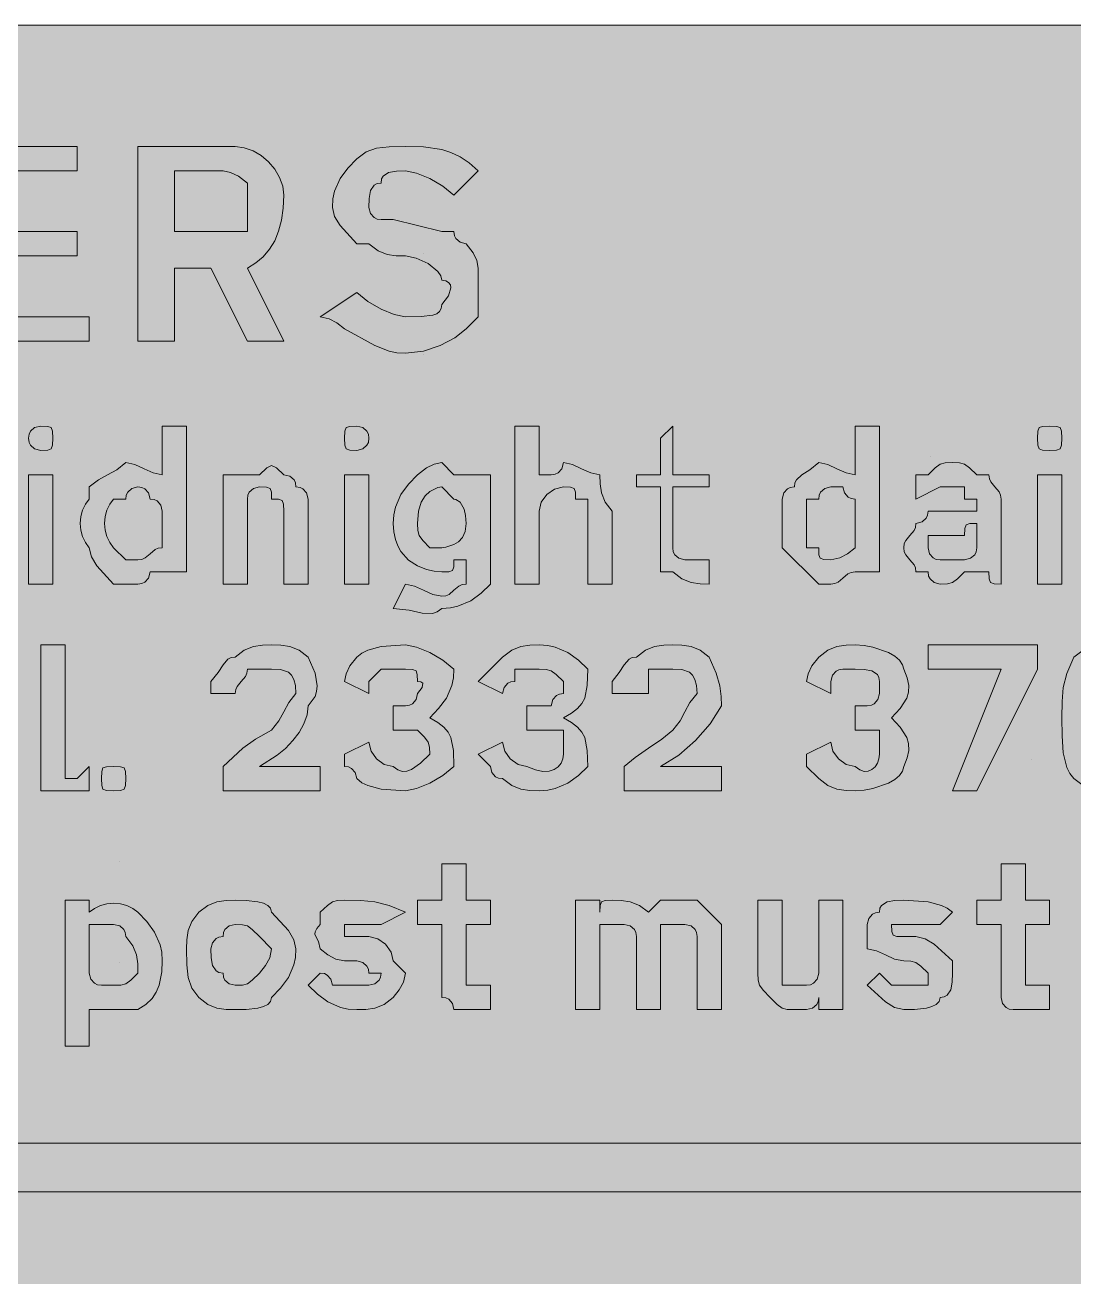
# Model space of a CAD drawing. Header units: metres. Extents: x 10 to 558, y 12 to 259.
# Drawn here: x 352.6 to 456.1, y 135.1 to 258.7 of the extents above; entities that cross this region are included whole.
import ezdxf

# ---------------------------------------------------------------- set-up
doc = ezdxf.new("R2010")
doc.units = ezdxf.units.M
for name, color, linetype, true_color in [('FILL_FIREBRICK_C36B00', 7, 'Continuous', 0xc36b00), ('FILL_WHITE_FFFFFF', 7, 'Continuous', 0xffffff), ('STROKE_WHITE_FFFFFF', 7, 'Continuous', 0xffffff)]:
    doc.layers.add(name, color=color, linetype=linetype, true_color=true_color)

msp = doc.modelspace()

# ---------------------------------------------------------------- hatches: boundary and pattern name
at = {"layer": 'FILL_FIREBRICK_C36B00', "true_color": 0xc36b00}
h = msp.add_hatch(color=7, dxfattribs=at)
h.dxf.hatch_style = 1
h.paths.add_polyline_path([(552.54, 258.7), (553.8, 258.57), (554.83, 258.21), (555.75, 257.52), (557.14, 255.91), (557.56, 255.2), (557.85, 254.52), (558.11, 253.13), (558.15, 251.52), (558.15, 18.72), (558.15, 15.12), (557.75, 15.07), (557.44, 14.91), (556.95, 14.37), (556.46, 13.6), (555.75, 12.72), (554.83, 12.03), (553.8, 11.67), (552.54, 11.54), (550.95, 11.52), (16.95, 11.52), (13.35, 11.52), (12.6, 12.12), (11.83, 12.53), (10.95, 12.72), (10.26, 14.33), (9.9, 15.72), (9.77, 17.11), (9.75, 18.72), (9.75, 251.52), (9.75, 255.12), (10.35, 255.87), (10.76, 256.64), (10.95, 257.52), (11.83, 257.71), (12.6, 258.12), (13.35, 258.72), (16.95, 258.72), (550.95, 258.72), (552.54, 258.7)])
at = {"layer": 'FILL_WHITE_FFFFFF', "true_color": 0xffffff}
h = msp.add_hatch(color=7, dxfattribs=at)
h.dxf.hatch_style = 1
h.paths.add_polyline_path([(345.75, 246.72), (357.75, 246.72), (357.75, 244.32), (349.35, 244.32), (349.35, 238.32), (357.75, 238.32), (357.75, 235.92), (349.35, 235.92), (349.35, 229.92), (358.95, 229.92), (358.95, 227.52), (345.75, 227.52), (345.75, 246.72)])
h = msp.add_hatch(color=7, dxfattribs=at)
h.dxf.hatch_style = 1
h.paths.add_polyline_path([(373.35, 246.72), (374.25, 246.61), (375.11, 246.31), (375.92, 245.83), (376.65, 245.22), (377.26, 244.49), (377.74, 243.68), (378.04, 242.82), (378.15, 241.92), (378.09, 240.63), (377.92, 239.44), (377.64, 238.38), (377.25, 237.42), (376.74, 236.58), (376.12, 235.84), (375.39, 235.23), (374.55, 234.72), (378.15, 227.52), (374.55, 227.52), (370.95, 234.72), (367.35, 234.72), (367.35, 227.52), (363.75, 227.52), (363.75, 246.72), (373.35, 246.72)])
h.paths.add_polyline_path([(374.55, 238.32), (374.55, 240.72), (374.55, 243.12), (373.67, 243.81), (372.9, 244.17), (372.15, 244.32), (367.35, 244.32), (367.35, 238.32), (372.15, 238.32), (374.55, 238.32)], flags=16)
h = msp.add_hatch(color=7, dxfattribs=at)
h.dxf.hatch_style = 1
h.paths.add_polyline_path([(393.75, 238.32), (394.95, 238.32), (395, 237.92), (395.14, 237.63), (395.55, 237.27), (396.15, 237.12), (396.84, 236.24), (397.2, 235.47), (397.35, 234.72), (397.35, 233.52), (397.35, 232.32), (397.35, 231.12), (397.35, 229.92), (396.15, 228.72), (395.04, 227.84), (393.6, 227.07), (391.93, 226.53), (390.15, 226.32), (389.3, 226.37), (388.54, 226.53), (387.15, 227.07), (384.15, 228.72), (383.4, 229.32), (382.63, 229.73), (381.75, 229.92), (385.35, 232.32), (386.44, 231.44), (387.75, 230.67), (389.06, 230.13), (390.15, 229.92), (391.72, 229.94), (392.85, 230.07), (393.24, 230.21), (393.53, 230.43), (393.69, 230.72), (393.75, 231.12), (394.42, 232), (394.65, 232.77), (394.59, 233.08), (394.42, 233.31), (394.14, 233.47), (393.75, 233.52), (393.64, 233.97), (393.36, 234.4), (392.4, 235.17), (391.22, 235.71), (390.15, 235.92), (389.25, 235.94), (388.35, 236.07), (387.45, 236.43), (386.55, 237.12), (385.35, 237.12), (383.7, 238.92), (383.16, 239.82), (382.95, 240.72), (383, 241.57), (383.16, 242.31), (383.7, 243.57), (384.47, 244.6), (385.35, 245.52), (386.27, 246.21), (387.3, 246.57), (388.56, 246.7), (390.15, 246.72), (391.95, 246.68), (393.75, 246.42), (394.65, 246.13), (395.55, 245.71), (396.45, 245.11), (397.35, 244.32), (394.95, 241.92), (393.86, 242.8), (392.55, 243.57), (391.24, 244.11), (390.15, 244.32), (389.27, 244.3), (388.5, 244.17), (387.96, 243.81), (387.8, 243.52), (387.75, 243.12), (387.35, 243.07), (387.06, 242.91), (386.7, 242.37), (386.57, 241.6), (386.55, 240.72), (386.7, 240.12), (387.06, 239.71), (387.35, 239.57), (387.75, 239.52), (388.95, 239.52), (393.75, 238.32)])
h = msp.add_hatch(color=7, dxfattribs=at)
h.dxf.hatch_style = 1
h.paths.add_polyline_path([(355.33, 217.23), (355.2, 216.87), (354.84, 216.74), (354.15, 216.72), (353.55, 216.87), (353.14, 217.23), (353, 217.52), (352.95, 217.92), (353, 218.32), (353.14, 218.61), (353.55, 218.97), (354.15, 219.12), (354.84, 219.1), (355.2, 218.97), (355.33, 218.61), (355.35, 217.92), (355.33, 217.23)])
h = msp.add_hatch(color=7, dxfattribs=at)
h.dxf.hatch_style = 1
h.paths.add_polyline_path([(364.44, 203.71), (364.15, 203.57), (363.75, 203.52), (362.55, 203.52), (361.35, 203.52), (359.7, 205.32), (359.16, 206.22), (358.95, 207.12), (358.56, 207.62), (358.27, 208.21), (358.11, 208.85), (358.05, 209.52), (358.11, 210.19), (358.27, 210.83), (358.56, 211.42), (358.95, 211.92), (358.95, 213.12), (359.85, 213.83), (360.75, 214.32), (361.65, 214.81), (362.55, 215.52), (363.45, 215.33), (364.35, 214.92), (365.25, 214.51), (366.15, 214.32), (366.15, 219.12), (368.55, 219.12), (368.55, 204.72), (366.15, 204.72), (364.95, 204.72), (364.8, 204.12), (364.44, 203.71)])
h.paths.add_polyline_path([(364.46, 206.11), (364.95, 206.52), (365.44, 206.93), (365.75, 207.07), (366.15, 207.12), (366.15, 208.32), (366.15, 210.72), (366, 211.32), (365.64, 211.73), (365.35, 211.87), (364.95, 211.92), (364.8, 212.52), (364.44, 212.93), (364.15, 213.07), (363.75, 213.12), (363.15, 212.97), (362.74, 212.61), (362.6, 212.32), (362.55, 211.92), (361.35, 211.92), (360.96, 211.42), (360.67, 210.83), (360.51, 210.19), (360.45, 209.52), (360.51, 208.85), (360.67, 208.21), (360.96, 207.62), (361.35, 207.12), (362.55, 205.92), (363.75, 205.92), (364.15, 205.97), (364.46, 206.11)], flags=16)
h = msp.add_hatch(color=7, dxfattribs=at)
h.dxf.hatch_style = 1
h.paths.add_polyline_path([(386.5, 217.52), (386.36, 217.23), (385.95, 216.87), (385.35, 216.72), (384.66, 216.74), (384.3, 216.87), (384.17, 217.23), (384.15, 217.92), (384.17, 218.61), (384.3, 218.97), (384.66, 219.1), (385.35, 219.12), (385.95, 218.97), (386.36, 218.61), (386.5, 218.32), (386.55, 217.92), (386.5, 217.52)])
h = msp.add_hatch(color=7, dxfattribs=at)
h.dxf.hatch_style = 1
h.paths.add_polyline_path([(403.35, 219.12), (403.35, 214.32), (404.55, 214.32), (404.95, 214.37), (405.24, 214.51), (405.6, 214.92), (405.75, 215.52), (406.65, 215.33), (407.55, 214.92), (408.45, 214.51), (409.35, 214.32), (409.37, 213.42), (409.5, 212.52), (409.86, 211.62), (410.55, 210.72), (410.55, 203.52), (408.15, 203.52), (408.15, 210.72), (408.15, 211.92), (406.95, 211.92), (406.93, 212.61), (406.8, 212.97), (406.44, 213.1), (405.75, 213.12), (404.87, 212.91), (404.1, 212.37), (403.56, 211.6), (403.35, 210.72), (403.35, 203.52), (400.95, 203.52), (400.95, 219.12), (403.35, 219.12)])
h = msp.add_hatch(color=7, dxfattribs=at)
h.dxf.hatch_style = 1
h.paths.add_polyline_path([(416.6, 206.72), (416.74, 206.43), (417.15, 206.07), (417.75, 205.92), (418.95, 205.92), (420.15, 205.92), (420.15, 203.52), (419.25, 203.54), (418.35, 203.67), (417.45, 204.03), (416.55, 204.72), (415.35, 204.72), (415.35, 205.92), (415.35, 213.12), (412.95, 213.12), (412.95, 214.32), (415.35, 214.32), (415.35, 217.92), (416.55, 219.12), (416.55, 214.32), (420.15, 214.32), (420.15, 213.12), (416.55, 213.12), (416.55, 207.12), (416.6, 206.72)])
h = msp.add_hatch(color=7, dxfattribs=at)
h.dxf.hatch_style = 1
h.paths.add_polyline_path([(433.84, 204.53), (433.35, 204.12), (432.86, 203.71), (432.55, 203.57), (432.15, 203.52), (430.95, 203.52), (427.35, 207.12), (427.35, 211.92), (427.5, 212.52), (427.86, 212.93), (428.15, 213.07), (428.55, 213.12), (428.6, 213.52), (428.76, 213.83), (429.3, 214.32), (430.07, 214.81), (430.95, 215.52), (431.85, 215.33), (432.75, 214.92), (433.65, 214.51), (434.55, 214.32), (434.55, 219.12), (436.95, 219.12), (436.95, 204.72), (434.55, 204.72), (434.15, 204.67), (433.84, 204.53)])
h.paths.add_polyline_path([(433.8, 206.52), (434.55, 207.12), (434.55, 208.32), (434.55, 210.72), (434.55, 211.92), (434.15, 211.97), (433.86, 212.11), (433.5, 212.52), (433.35, 213.12), (432.15, 213.12), (431.55, 212.97), (431.14, 212.61), (431, 212.32), (430.95, 211.92), (429.75, 211.92), (429.75, 207.12), (430.95, 207.12), (430.97, 206.43), (431.1, 206.07), (431.46, 205.94), (432.15, 205.92), (433.03, 206.11), (433.8, 206.52)], flags=16)
h = msp.add_hatch(color=7, dxfattribs=at)
h.dxf.hatch_style = 1
h.paths.add_polyline_path([(454.93, 217.23), (454.8, 216.87), (454.44, 216.74), (453.75, 216.72), (453.06, 216.74), (452.7, 216.87), (452.57, 217.23), (452.55, 217.92), (452.57, 218.61), (452.7, 218.97), (453.06, 219.1), (453.75, 219.12), (454.44, 219.1), (454.8, 218.97), (454.93, 218.61), (454.95, 217.92), (454.93, 217.23)])
h = msp.add_hatch(color=7, dxfattribs=at)
h.dxf.hatch_style = 1
h.paths.add_polyline_path([(375.15, 212.97), (374.74, 212.61), (374.6, 212.32), (374.55, 211.92), (374.55, 210.72), (374.55, 203.52), (372.15, 203.52), (372.15, 214.32), (374.55, 214.32), (375.75, 214.32), (376.46, 214.99), (376.95, 215.22), (377.44, 214.99), (378.15, 214.32), (378.75, 214.17), (379.16, 213.81), (379.3, 213.52), (379.35, 213.12), (379.75, 213.07), (380.04, 212.93), (380.4, 212.52), (380.55, 211.92), (380.55, 203.52), (378.15, 203.52), (378.15, 210.72), (378.13, 211.41), (378, 211.77), (377.64, 211.9), (376.95, 211.92), (376.93, 212.61), (376.8, 212.97), (376.44, 213.1), (375.75, 213.12), (375.15, 212.97)])
h = msp.add_hatch(color=7, dxfattribs=at)
h.dxf.hatch_style = 1
h.paths.add_polyline_path([(398.55, 203.52), (397.63, 202.64), (396.6, 201.87), (395.34, 201.33), (394.6, 201.17), (393.75, 201.12), (393.3, 200.78), (392.83, 200.61), (391.8, 200.67), (390.54, 200.95), (388.95, 201.12), (390.15, 203.52), (391.05, 203.33), (391.95, 202.92), (392.85, 202.51), (393.75, 202.32), (394.15, 202.37), (394.46, 202.51), (394.95, 202.92), (395.44, 203.33), (395.75, 203.47), (396.15, 203.52), (396.15, 204.72), (396.15, 205.92), (394.95, 205.92), (394.93, 205.23), (394.8, 204.87), (394.44, 204.74), (393.75, 204.72), (393, 204.79), (392.23, 204.97), (391.35, 205.32), (390.47, 205.89), (389.7, 206.74), (389.39, 207.29), (389.16, 207.94), (389, 208.68), (388.95, 209.52), (389, 210.37), (389.16, 211.11), (389.7, 212.37), (390.47, 213.4), (391.35, 214.32), (392.23, 215.01), (393, 215.37), (393.75, 215.52), (394.95, 214.32), (396.15, 214.32), (398.55, 214.32), (398.55, 203.52)])
h.paths.add_polyline_path([(392.55, 212.67), (392.11, 212.24), (391.72, 211.6), (391.45, 210.71), (391.35, 209.52), (391.37, 208.81), (391.5, 208.32), (391.86, 207.83), (392.55, 207.12), (393.75, 207.12), (394.13, 207.16), (394.95, 207.42), (395.39, 207.71), (395.78, 208.13), (396.05, 208.73), (396.15, 209.52), (396.1, 210.31), (395.96, 210.91), (395.55, 211.62), (395.14, 211.88), (394.95, 211.92), (393.75, 213.12), (393.37, 213.06), (392.55, 212.67)], flags=16)
h = msp.add_hatch(color=7, dxfattribs=at)
h.dxf.hatch_style = 1
h.paths.add_polyline_path([(442.46, 215.01), (442.95, 215.37), (443.44, 215.5), (444.15, 215.52), (444.86, 215.5), (445.35, 215.37), (445.84, 215.01), (446.55, 214.32), (447.75, 214.32), (447.8, 213.92), (447.94, 213.61), (448.35, 213.12), (448.76, 212.63), (448.9, 212.32), (448.95, 211.92), (448.95, 209.52), (448.95, 207.12), (448.95, 205.92), (448.95, 203.52), (448.26, 203.54), (447.9, 203.67), (447.77, 204.03), (447.75, 204.72), (446.55, 204.72), (445.35, 204.72), (444.64, 204.03), (444.15, 203.67), (443.66, 203.54), (442.95, 203.52), (442.35, 203.67), (441.94, 204.03), (441.8, 204.32), (441.75, 204.72), (440.55, 204.72), (440.5, 205.12), (440.36, 205.43), (439.95, 205.92), (439.54, 206.41), (439.4, 206.72), (439.35, 207.12), (439.4, 207.52), (439.54, 207.83), (439.95, 208.32), (440.36, 208.81), (440.5, 209.12), (440.55, 209.52), (441.15, 209.67), (441.56, 210.03), (441.7, 210.32), (441.75, 210.72), (442.95, 210.72), (444.15, 210.72), (446.55, 210.72), (446.55, 211.92), (445.35, 211.92), (445.35, 213.12), (442.95, 213.12), (440.55, 211.92), (440.55, 214.32), (441.75, 214.32), (442.46, 215.01)])
h.paths.add_polyline_path([(445.95, 206.07), (446.36, 206.43), (446.5, 206.72), (446.55, 207.12), (446.55, 209.52), (445.86, 209.5), (445.5, 209.37), (445.37, 209.01), (445.35, 208.32), (444.15, 208.32), (442.95, 208.32), (441.75, 208.32), (441.75, 207.12), (441.9, 206.52), (442.26, 206.11), (442.55, 205.97), (442.95, 205.92), (445.35, 205.92), (445.95, 206.07)], flags=16)
h = msp.add_hatch(color=7, dxfattribs=at)
h.dxf.hatch_style = 1
h.paths.add_polyline_path([(352.95, 203.52), (352.95, 214.32), (355.35, 214.32), (355.35, 203.52), (352.95, 203.52)])
h = msp.add_hatch(color=7, dxfattribs=at)
h.dxf.hatch_style = 1
h.paths.add_polyline_path([(384.15, 203.52), (384.15, 214.32), (386.55, 214.32), (386.55, 203.52), (384.15, 203.52)])
h = msp.add_hatch(color=7, dxfattribs=at)
h.dxf.hatch_style = 1
h.paths.add_polyline_path([(452.55, 203.52), (452.55, 214.32), (454.95, 214.32), (454.95, 203.52), (452.55, 203.52)])
h = msp.add_hatch(color=7, dxfattribs=at)
h.dxf.hatch_style = 1
h.paths.add_polyline_path([(354.15, 197.52), (356.55, 197.52), (356.55, 185.52), (356.55, 184.32), (357.75, 184.32), (358.95, 185.52), (358.95, 183.12), (357.75, 183.12), (355.35, 183.12), (354.15, 183.12), (354.15, 184.32), (354.15, 197.52)])
h = msp.add_hatch(color=7, dxfattribs=at)
h.dxf.hatch_style = 1
h.paths.add_polyline_path([(370.95, 192.72), (370.95, 193.92), (371.66, 194.8), (372.15, 195.57), (372.64, 196.11), (372.95, 196.27), (373.35, 196.32), (374.25, 197.01), (375.15, 197.37), (376.05, 197.5), (376.95, 197.52), (377.85, 197.5), (378.75, 197.37), (379.65, 197.01), (380.55, 196.32), (381.23, 194.73), (381.45, 193.47), (381.39, 192.93), (381.23, 192.44), (380.55, 191.52), (380.44, 190.62), (380.14, 189.74), (379.66, 188.88), (379.05, 188.07), (378.32, 187.31), (377.51, 186.63), (375.75, 185.52), (381.75, 185.52), (381.75, 183.12), (372.15, 183.12), (372.15, 185.52), (374.1, 187.32), (375.36, 188.22), (376.95, 189.12), (377.66, 190.02), (378.15, 190.92), (378.64, 191.82), (379.35, 192.72), (379.3, 193.51), (379.14, 194.11), (378.91, 194.53), (378.6, 194.82), (377.83, 195.08), (376.95, 195.12), (374.55, 195.12), (374.5, 194.72), (374.36, 194.41), (373.95, 193.92), (373.54, 193.43), (373.4, 193.12), (373.35, 192.72), (370.95, 192.72)])
h = msp.add_hatch(color=7, dxfattribs=at)
h.dxf.hatch_style = 1
h.paths.add_polyline_path([(392.53, 187.43), (392.4, 187.92), (392.04, 188.41), (391.35, 189.12), (390.15, 189.12), (388.95, 189.12), (388.95, 191.52), (390.15, 191.52), (390.55, 191.57), (390.84, 191.71), (391.2, 192.12), (391.35, 192.72), (391.8, 193.32), (391.86, 193.73), (391.69, 193.87), (391.35, 193.92), (391.33, 194.61), (391.2, 194.97), (390.84, 195.1), (390.15, 195.12), (387.75, 195.12), (386.55, 193.92), (386.55, 192.72), (384.15, 193.92), (384.3, 194.67), (384.66, 195.44), (385.35, 196.32), (385.85, 196.72), (386.44, 197.01), (387.75, 197.37), (390.15, 197.52), (391.24, 197.31), (392.55, 196.77), (393.86, 196), (394.95, 195.12), (394.9, 194.27), (394.74, 193.53), (394.2, 192.27), (393.43, 191.24), (392.55, 190.32), (393.34, 189.87), (393.94, 189.4), (394.36, 188.91), (394.65, 188.37), (394.91, 187.11), (394.95, 185.52), (393.86, 184.64), (392.55, 183.87), (391.24, 183.33), (390.15, 183.12), (387.75, 183.27), (386.44, 183.63), (385.85, 183.92), (385.35, 184.32), (385.2, 184.92), (384.84, 185.33), (384.55, 185.47), (384.15, 185.52), (384.15, 186.72), (386.55, 187.92), (386.76, 187.04), (387.3, 186.27), (388.07, 185.73), (388.95, 185.52), (389.4, 185.18), (389.85, 185.03), (390.3, 185.06), (390.75, 185.22), (391.65, 185.86), (392.55, 186.72), (392.53, 187.43)])
h = msp.add_hatch(color=7, dxfattribs=at)
h.dxf.hatch_style = 1
h.paths.add_polyline_path([(405.75, 189.12), (404.55, 189.12), (402.15, 189.12), (402.15, 191.52), (403.35, 191.52), (404.55, 191.52), (404.7, 192.12), (405.06, 192.53), (405.35, 192.67), (405.75, 192.72), (405.75, 193.92), (405.04, 194.61), (404.55, 194.97), (404.06, 195.1), (403.35, 195.12), (400.95, 195.12), (400.95, 193.92), (400.55, 193.87), (400.26, 193.73), (399.9, 193.32), (399.75, 192.72), (397.35, 193.92), (399.75, 196.32), (400.65, 197.01), (401.55, 197.37), (402.45, 197.5), (403.35, 197.52), (404.2, 197.47), (404.94, 197.31), (406.2, 196.77), (407.23, 196), (408.15, 195.12), (408.11, 193.53), (407.85, 192.27), (407.56, 191.73), (407.14, 191.24), (406.54, 190.77), (405.75, 190.32), (406.54, 189.87), (407.14, 189.4), (407.56, 188.91), (407.85, 188.37), (408.11, 187.11), (408.15, 185.52), (407.23, 184.64), (406.2, 183.87), (404.94, 183.33), (404.2, 183.17), (403.35, 183.12), (402.45, 183.14), (401.55, 183.27), (400.65, 183.63), (399.75, 184.32), (399.35, 184.37), (399.06, 184.51), (398.7, 184.92), (398.55, 185.52), (397.35, 186.72), (399.75, 187.92), (399.96, 187.04), (400.5, 186.27), (401.27, 185.73), (402.15, 185.52), (402.99, 185.18), (403.72, 185.03), (404.34, 185.06), (404.85, 185.22), (405.24, 185.5), (405.53, 185.86), (405.69, 186.27), (405.75, 186.72), (405.75, 189.12)])
h = msp.add_hatch(color=7, dxfattribs=at)
h.dxf.hatch_style = 1
h.paths.add_polyline_path([(410.55, 192.72), (410.55, 193.92), (411.26, 194.8), (411.75, 195.57), (412.24, 196.11), (412.55, 196.27), (412.95, 196.32), (413.85, 197.01), (414.75, 197.37), (415.65, 197.5), (416.55, 197.52), (417.45, 197.5), (418.35, 197.37), (419.25, 197.01), (420.15, 196.32), (420.84, 194.73), (421.2, 193.47), (421.33, 192.44), (421.35, 191.52), (420.24, 189.74), (418.8, 188.07), (417.13, 186.63), (415.35, 185.52), (421.35, 185.52), (421.35, 183.12), (411.75, 183.12), (411.75, 185.52), (412.84, 186.42), (414.15, 187.32), (415.46, 188.22), (416.55, 189.12), (417.26, 190.02), (417.75, 190.92), (418.24, 191.82), (418.95, 192.72), (418.9, 193.51), (418.74, 194.11), (418.51, 194.53), (418.2, 194.82), (417.43, 195.08), (416.55, 195.12), (414.15, 195.12), (414.15, 192.72), (410.55, 192.72)])
h = msp.add_hatch(color=7, dxfattribs=at)
h.dxf.hatch_style = 1
h.paths.add_polyline_path([(436.95, 189.12), (435.75, 189.12), (434.55, 189.12), (434.55, 191.52), (435.75, 191.52), (436.15, 191.57), (436.44, 191.71), (436.8, 192.12), (436.95, 192.72), (436.95, 193.92), (436.9, 194.32), (436.74, 194.61), (436.2, 194.97), (435.43, 195.1), (434.55, 195.12), (433.35, 195.12), (432.95, 195.07), (432.66, 194.93), (432.3, 194.52), (432.15, 193.92), (432.15, 192.72), (429.75, 193.92), (429.9, 194.67), (430.26, 195.44), (430.95, 196.32), (431.85, 197.01), (432.75, 197.37), (433.65, 197.5), (434.55, 197.52), (435.45, 197.47), (436.31, 197.31), (437.85, 196.77), (438.46, 196.41), (438.94, 196), (439.24, 195.57), (439.35, 195.12), (439.69, 194.27), (439.84, 193.53), (439.81, 192.86), (439.65, 192.27), (439.01, 191.24), (438.15, 190.32), (439.01, 189.4), (439.65, 188.37), (439.81, 187.78), (439.84, 187.11), (439.69, 186.37), (439.35, 185.52), (439.24, 185.07), (438.94, 184.64), (438.46, 184.23), (437.85, 183.87), (436.31, 183.33), (435.45, 183.17), (434.55, 183.12), (433.65, 183.14), (432.75, 183.27), (431.85, 183.63), (430.95, 184.32), (429.75, 185.52), (429.75, 186.72), (432.15, 187.92), (432.36, 187.04), (432.9, 186.27), (433.67, 185.73), (434.55, 185.52), (435, 185.18), (435.43, 185.03), (435.84, 185.06), (436.2, 185.22), (436.51, 185.5), (436.74, 185.86), (436.9, 186.27), (436.95, 186.72), (436.95, 189.12)])
h = msp.add_hatch(color=7, dxfattribs=at)
h.dxf.hatch_style = 1
h.paths.add_polyline_path([(448.95, 195.12), (441.75, 195.12), (441.75, 197.52), (452.55, 197.52), (452.55, 195.12), (446.55, 183.12), (444.15, 183.12), (448.95, 195.12)])
h = msp.add_hatch(color=7, dxfattribs=at)
h.dxf.hatch_style = 1
h.paths.add_polyline_path([(455.1, 193.32), (455.46, 194.71), (456.15, 196.32), (457.05, 197.01), (457.95, 197.37), (458.85, 197.5), (459.75, 197.52), (461.34, 197.5), (462.6, 197.37), (463.63, 197.01), (464.55, 196.32), (465.24, 194.71), (465.6, 193.32), (465.73, 191.93), (465.75, 190.32), (465.73, 188.54), (465.6, 186.87), (465.24, 185.43), (464.95, 184.82), (464.55, 184.32), (463.63, 183.63), (462.6, 183.27), (461.34, 183.14), (459.75, 183.12), (458.85, 183.14), (457.95, 183.27), (457.05, 183.63), (456.15, 184.32), (455.75, 184.82), (455.46, 185.43), (455.1, 186.87), (454.97, 188.54), (454.95, 190.32), (454.97, 191.93), (455.1, 193.32)])
h.paths.add_polyline_path([(461.4, 185.67), (461.94, 186.03), (462.1, 186.32), (462.15, 186.72), (462.84, 187.62), (463.2, 188.52), (463.33, 189.42), (463.35, 190.32), (463.29, 191.56), (463.12, 192.59), (462.84, 193.42), (462.45, 194.07), (461.94, 194.55), (461.32, 194.88), (460.59, 195.06), (459.75, 195.12), (459.3, 195.06), (458.87, 194.88), (458.46, 194.55), (458.1, 194.07), (457.79, 193.42), (457.56, 192.59), (457.4, 191.56), (457.35, 190.32), (457.37, 189.42), (457.5, 188.52), (457.86, 187.62), (458.55, 186.72), (458.6, 186.32), (458.74, 186.03), (459.15, 185.67), (459.75, 185.52), (460.63, 185.54), (461.4, 185.67)], flags=16)
h = msp.add_hatch(color=7, dxfattribs=at)
h.dxf.hatch_style = 1
h.paths.add_polyline_path([(362.53, 183.63), (362.4, 183.27), (362.04, 183.14), (361.35, 183.12), (360.66, 183.14), (360.3, 183.27), (360.17, 183.63), (360.15, 184.32), (360.17, 185.01), (360.3, 185.37), (360.66, 185.5), (361.35, 185.52), (362.04, 185.5), (362.4, 185.37), (362.53, 185.01), (362.55, 184.32), (362.53, 183.63)])
h = msp.add_hatch(color=7, dxfattribs=at)
h.dxf.hatch_style = 1
h.paths.add_polyline_path([(397.35, 163.92), (398.55, 163.92), (398.55, 161.52), (394.95, 161.52), (394.8, 162.12), (394.44, 162.53), (394.15, 162.67), (393.75, 162.72), (393.75, 163.92), (393.75, 169.92), (391.35, 169.92), (391.35, 172.32), (393.75, 172.32), (393.75, 175.92), (396.15, 175.92), (396.15, 172.32), (398.55, 172.32), (398.55, 169.92), (396.15, 169.92), (396.15, 163.92), (397.35, 163.92)])
h = msp.add_hatch(color=7, dxfattribs=at)
h.dxf.hatch_style = 1
h.paths.add_polyline_path([(452.55, 163.92), (453.75, 163.92), (453.75, 161.52), (450.15, 161.52), (449.75, 161.57), (449.46, 161.71), (449.1, 162.12), (448.95, 162.72), (448.95, 163.92), (448.95, 169.92), (446.55, 169.92), (446.55, 172.32), (448.95, 172.32), (448.95, 175.92), (451.35, 175.92), (451.35, 172.32), (453.75, 172.32), (453.75, 169.92), (451.35, 169.92), (451.35, 163.92), (452.55, 163.92)])
h = msp.add_hatch(color=7, dxfattribs=at)
h.dxf.hatch_style = 1
h.paths.add_polyline_path([(360.04, 171.79), (360.68, 171.96), (361.35, 172.02), (362.02, 171.96), (362.66, 171.79), (363.25, 171.51), (363.75, 171.12), (364.63, 170.2), (365.4, 169.17), (365.94, 167.91), (366.1, 167.17), (366.15, 166.32), (366.11, 165.23), (365.85, 163.92), (365.56, 163.25), (365.14, 162.61), (364.54, 162.02), (363.75, 161.52), (361.35, 161.52), (358.95, 161.52), (358.95, 157.92), (356.55, 157.92), (356.55, 172.32), (358.95, 172.32), (358.95, 171.12), (359.45, 171.51), (360.04, 171.79)])
h.paths.add_polyline_path([(358.95, 166.32), (358.95, 165.12), (359.1, 164.52), (359.46, 164.11), (359.75, 163.97), (360.15, 163.92), (361.35, 163.92), (362.06, 163.94), (362.55, 164.07), (363.04, 164.43), (363.75, 165.12), (363.73, 166.02), (363.6, 166.92), (363.24, 167.82), (362.55, 168.72), (362.5, 169.12), (362.36, 169.41), (361.95, 169.77), (361.35, 169.92), (360.15, 169.92), (358.95, 169.92), (358.95, 167.52), (358.95, 166.32)], flags=16)
h = msp.add_hatch(color=7, dxfattribs=at)
h.dxf.hatch_style = 1
h.paths.add_polyline_path([(368.7, 169.32), (369.06, 170.22), (369.75, 171.12), (370.65, 171.81), (371.55, 172.17), (372.45, 172.3), (373.35, 172.32), (374.42, 172.3), (375.6, 172.17), (376.13, 172.03), (376.56, 171.81), (376.84, 171.52), (376.95, 171.12), (378.6, 169.32), (379.14, 168.42), (379.35, 167.52), (379.3, 166.67), (379.14, 165.93), (378.6, 164.67), (377.83, 163.64), (376.95, 162.72), (376.84, 162.32), (376.56, 162.03), (376.13, 161.81), (375.6, 161.67), (374.42, 161.54), (373.35, 161.52), (372.45, 161.54), (371.55, 161.67), (370.65, 162.03), (369.75, 162.72), (369.06, 163.64), (368.7, 164.67), (368.57, 165.93), (368.55, 167.52), (368.57, 168.42), (368.7, 169.32)])
h.paths.add_polyline_path([(372.34, 169.41), (372.2, 169.12), (372.15, 168.72), (371.75, 168.67), (371.46, 168.53), (371.1, 168.12), (370.95, 167.52), (370.97, 166.64), (371.1, 165.87), (371.46, 165.33), (371.75, 165.17), (372.15, 165.12), (372.2, 164.72), (372.34, 164.43), (372.75, 164.07), (373.35, 163.92), (374.06, 163.94), (374.55, 164.07), (375.04, 164.43), (375.75, 165.12), (376.35, 165.87), (376.76, 166.64), (376.95, 167.52), (375.75, 168.72), (375.04, 169.41), (374.55, 169.77), (374.06, 169.9), (373.35, 169.92), (372.75, 169.77), (372.34, 169.41)], flags=16)
h = msp.add_hatch(color=7, dxfattribs=at)
h.dxf.hatch_style = 1
h.paths.add_polyline_path([(385.35, 168.72), (386.55, 168.72), (387.43, 168.51), (388.2, 167.97), (388.74, 167.2), (388.95, 166.32), (390.15, 165.12), (389.96, 164.24), (389.55, 163.47), (388.95, 162.72), (388.05, 162.03), (387.15, 161.67), (386.25, 161.54), (385.35, 161.52), (384.5, 161.57), (383.76, 161.73), (382.5, 162.27), (381.47, 163.04), (380.55, 163.92), (381.75, 165.12), (382.15, 165.07), (382.44, 164.93), (382.8, 164.52), (382.95, 163.92), (385.35, 163.92), (386.55, 163.92), (387.15, 164.07), (387.56, 164.43), (387.7, 164.72), (387.75, 165.12), (386.55, 165.12), (386.5, 165.52), (386.36, 165.81), (385.95, 166.17), (385.35, 166.32), (384.15, 166.32), (383.27, 166.51), (382.5, 166.92), (381.75, 167.52), (381.58, 168.23), (381.3, 168.72), (381.22, 168.95), (381.24, 169.21), (381.41, 169.52), (381.75, 169.92), (381.75, 171.12), (382.46, 171.81), (382.95, 172.17), (383.44, 172.3), (384.15, 172.32), (385.76, 172.3), (387.15, 172.17), (388.54, 171.81), (390.15, 171.12), (387.75, 169.92), (385.35, 169.92), (384.15, 169.92), (384.15, 168.72), (385.35, 168.72)])
h = msp.add_hatch(color=7, dxfattribs=at)
h.dxf.hatch_style = 1
h.paths.add_polyline_path([(409.35, 171.12), (409.37, 171.81), (409.5, 172.17), (409.86, 172.3), (410.55, 172.32), (411.45, 172.3), (412.35, 172.17), (413.25, 171.81), (414.15, 171.12), (415.35, 172.32), (416.55, 172.32), (418.95, 172.32), (421.35, 169.92), (421.35, 168.72), (421.35, 161.52), (418.95, 161.52), (418.95, 168.72), (418.9, 169.12), (418.76, 169.41), (418.35, 169.77), (417.75, 169.92), (416.55, 169.92), (415.35, 169.92), (415.35, 168.72), (415.35, 161.52), (412.95, 161.52), (412.95, 168.72), (412.9, 169.12), (412.76, 169.41), (412.35, 169.77), (411.75, 169.92), (410.55, 169.92), (409.35, 169.92), (409.35, 168.72), (409.35, 161.52), (406.95, 161.52), (406.95, 172.32), (409.35, 172.32), (409.35, 171.12)])
h = msp.add_hatch(color=7, dxfattribs=at)
h.dxf.hatch_style = 1
h.paths.add_polyline_path([(427.84, 161.54), (427.35, 161.67), (426.86, 162.03), (426.15, 162.72), (425.46, 163.43), (425.1, 163.92), (424.97, 164.41), (424.95, 165.12), (424.95, 172.32), (427.35, 172.32), (427.35, 165.12), (427.35, 163.92), (428.55, 163.92), (429.75, 163.92), (430.15, 163.97), (430.44, 164.11), (430.8, 164.52), (430.95, 165.12), (430.95, 172.32), (433.35, 172.32), (433.35, 161.52), (430.95, 161.52), (430.95, 162.72), (430.9, 162.32), (430.76, 162.03), (430.35, 161.67), (429.75, 161.52), (428.55, 161.52), (427.84, 161.54)])
h = msp.add_hatch(color=7, dxfattribs=at)
h.dxf.hatch_style = 1
h.paths.add_polyline_path([(440.55, 168.72), (441.45, 168.51), (442.35, 167.97), (444.15, 166.32), (444.15, 165.12), (444.13, 164.24), (444, 163.47), (443.64, 162.93), (443.35, 162.77), (442.95, 162.72), (442.84, 162.32), (442.56, 162.03), (442.13, 161.81), (441.6, 161.67), (440.42, 161.54), (439.35, 161.52), (438.45, 161.73), (437.55, 162.27), (435.75, 163.92), (436.95, 165.12), (438.15, 163.92), (439.35, 163.92), (440.55, 163.92), (441.75, 163.92), (441.75, 165.12), (441.04, 165.81), (440.55, 166.17), (440.06, 166.3), (439.35, 166.32), (438.45, 166.51), (437.55, 166.92), (436.65, 167.33), (435.75, 167.52), (435.75, 169.92), (435.9, 170.52), (436.26, 170.93), (436.55, 171.07), (436.95, 171.12), (437, 171.52), (437.16, 171.81), (437.7, 172.17), (438.47, 172.3), (439.35, 172.32), (441.75, 172.17), (443.06, 171.81), (443.65, 171.52), (444.15, 171.12), (442.95, 169.92), (440.55, 169.92), (439.35, 169.92), (438.15, 169.92), (438.17, 169.23), (438.3, 168.87), (438.66, 168.74), (439.35, 168.72), (440.55, 168.72)])
h = msp.add_hatch(color=7, dxfattribs=at)
h.dxf.hatch_style = 1
h.paths.add_polyline_path([(76.95, 138.72), (69.75, 138.72), (62.55, 145.92), (69.75, 153.12), (76.95, 153.12), (72.15, 148.32), (505.35, 148.32), (505.35, 143.52), (72.15, 143.52), (76.95, 138.72)])

# ---------------------------------------------------------------- linework, layer by layer
at = {"layer": 'FILL_FIREBRICK_C36B00', "lineweight": 0, "true_color": 0xc36b00}
msp.add_lwpolyline([(16.95, 258.72), (550.95, 258.72), (552.54, 258.7), (553.8, 258.57), (554.83, 258.21), (555.75, 257.52), (557.14, 255.91), (557.56, 255.2), (557.85, 254.52), (558.11, 253.13), (558.15, 251.52), (558.15, 18.72), (558.15, 15.12), (557.75, 15.07), (557.44, 14.91), (556.95, 14.37), (556.46, 13.6), (555.75, 12.72), (554.83, 12.03), (553.8, 11.67), (552.54, 11.54), (550.95, 11.52), (16.95, 11.52)], dxfattribs=at)
at = {"layer": 'FILL_WHITE_FFFFFF', "lineweight": 0, "true_color": 0xffffff}
for points in [[(345.75, 246.72), (357.75, 246.72), (357.75, 244.32), (349.35, 244.32), (349.35, 238.32), (357.75, 238.32), (357.75, 235.92), (349.35, 235.92), (349.35, 229.92), (358.95, 229.92), (358.95, 227.52), (345.75, 227.52)], [(373.35, 246.72), (374.25, 246.61), (375.11, 246.31), (375.92, 245.83), (376.65, 245.22), (377.26, 244.49), (377.74, 243.68), (378.04, 242.82), (378.15, 241.92), (378.09, 240.63), (377.92, 239.44), (377.64, 238.38), (377.25, 237.42), (376.74, 236.58), (376.12, 235.84), (375.39, 235.23), (374.55, 234.72), (378.15, 227.52), (374.55, 227.52), (370.95, 234.72), (367.35, 234.72), (367.35, 227.52), (363.75, 227.52), (363.75, 246.72)], [(393.75, 238.32), (394.95, 238.32), (395, 237.92), (395.14, 237.63), (395.55, 237.27), (396.15, 237.12), (396.84, 236.24), (397.2, 235.47), (397.35, 234.72), (397.35, 233.52), (397.35, 232.32), (397.35, 231.12), (397.35, 229.92), (396.15, 228.72), (395.04, 227.84), (393.6, 227.07), (391.93, 226.53), (390.15, 226.32), (389.3, 226.37), (388.54, 226.53), (387.15, 227.07), (384.15, 228.72), (383.4, 229.32), (382.63, 229.73), (381.75, 229.92), (385.35, 232.32), (386.44, 231.44), (387.75, 230.67), (389.06, 230.13), (390.15, 229.92), (391.72, 229.94), (392.85, 230.07), (393.24, 230.21), (393.53, 230.43), (393.69, 230.72), (393.75, 231.12), (394.42, 232), (394.65, 232.77), (394.59, 233.08), (394.42, 233.31), (394.14, 233.47), (393.75, 233.52), (393.64, 233.97), (393.36, 234.4), (392.4, 235.17), (391.22, 235.71), (390.15, 235.92), (389.25, 235.94), (388.35, 236.07), (387.45, 236.43), (386.55, 237.12), (385.35, 237.12), (383.7, 238.92), (383.16, 239.82), (382.95, 240.72), (383, 241.57), (383.16, 242.31), (383.7, 243.57), (384.47, 244.6), (385.35, 245.52), (386.27, 246.21), (387.3, 246.57), (388.56, 246.7), (390.15, 246.72), (391.95, 246.68), (393.75, 246.42), (394.65, 246.13), (395.55, 245.71), (396.45, 245.11), (397.35, 244.32), (394.95, 241.92), (393.86, 242.8), (392.55, 243.57), (391.24, 244.11), (390.15, 244.32), (389.27, 244.3), (388.5, 244.17), (387.96, 243.81), (387.8, 243.52), (387.75, 243.12), (387.35, 243.07), (387.06, 242.91), (386.7, 242.37), (386.57, 241.6), (386.55, 240.72), (386.7, 240.12), (387.06, 239.71), (387.35, 239.57), (387.75, 239.52), (388.95, 239.52)], [(374.55, 238.32), (374.55, 240.72), (374.55, 243.12), (373.67, 243.81), (372.9, 244.17), (372.15, 244.32), (367.35, 244.32), (367.35, 238.32), (372.15, 238.32)], [(355.33, 217.23), (355.2, 216.87), (354.84, 216.74), (354.15, 216.72), (353.55, 216.87), (353.14, 217.23), (353, 217.52), (352.95, 217.92), (353, 218.32), (353.14, 218.61), (353.55, 218.97), (354.15, 219.12), (354.84, 219.1), (355.2, 218.97), (355.33, 218.61), (355.35, 217.92)], [(364.44, 203.71), (364.15, 203.57), (363.75, 203.52), (362.55, 203.52), (361.35, 203.52), (359.7, 205.32), (359.16, 206.22), (358.95, 207.12), (358.56, 207.62), (358.27, 208.21), (358.11, 208.85), (358.05, 209.52), (358.11, 210.19), (358.27, 210.83), (358.56, 211.42), (358.95, 211.92), (358.95, 213.12), (359.85, 213.83), (360.75, 214.32), (361.65, 214.81), (362.55, 215.52), (363.45, 215.33), (364.35, 214.92), (365.25, 214.51), (366.15, 214.32), (366.15, 219.12), (368.55, 219.12), (368.55, 204.72), (366.15, 204.72), (364.95, 204.72), (364.8, 204.12)], [(386.5, 217.52), (386.36, 217.23), (385.95, 216.87), (385.35, 216.72), (384.66, 216.74), (384.3, 216.87), (384.17, 217.23), (384.15, 217.92), (384.17, 218.61), (384.3, 218.97), (384.66, 219.1), (385.35, 219.12), (385.95, 218.97), (386.36, 218.61), (386.5, 218.32), (386.55, 217.92)], [(403.35, 219.12), (403.35, 214.32), (404.55, 214.32), (404.95, 214.37), (405.24, 214.51), (405.6, 214.92), (405.75, 215.52), (406.65, 215.33), (407.55, 214.92), (408.45, 214.51), (409.35, 214.32), (409.37, 213.42), (409.5, 212.52), (409.86, 211.62), (410.55, 210.72), (410.55, 203.52), (408.15, 203.52), (408.15, 210.72), (408.15, 211.92), (406.95, 211.92), (406.93, 212.61), (406.8, 212.97), (406.44, 213.1), (405.75, 213.12), (404.87, 212.91), (404.1, 212.37), (403.56, 211.6), (403.35, 210.72), (403.35, 203.52), (400.95, 203.52), (400.95, 219.12)], [(416.6, 206.72), (416.74, 206.43), (417.15, 206.07), (417.75, 205.92), (418.95, 205.92), (420.15, 205.92), (420.15, 203.52), (419.25, 203.54), (418.35, 203.67), (417.45, 204.03), (416.55, 204.72), (415.35, 204.72), (415.35, 205.92), (415.35, 213.12), (412.95, 213.12), (412.95, 214.32), (415.35, 214.32), (415.35, 217.92), (416.55, 219.12), (416.55, 214.32), (420.15, 214.32), (420.15, 213.12), (416.55, 213.12), (416.55, 207.12)], [(433.84, 204.53), (433.35, 204.12), (432.86, 203.71), (432.55, 203.57), (432.15, 203.52), (430.95, 203.52), (427.35, 207.12), (427.35, 211.92), (427.5, 212.52), (427.86, 212.93), (428.15, 213.07), (428.55, 213.12), (428.6, 213.52), (428.76, 213.83), (429.3, 214.32), (430.07, 214.81), (430.95, 215.52), (431.85, 215.33), (432.75, 214.92), (433.65, 214.51), (434.55, 214.32), (434.55, 219.12), (436.95, 219.12), (436.95, 204.72), (434.55, 204.72), (434.15, 204.67)], [(454.93, 217.23), (454.8, 216.87), (454.44, 216.74), (453.75, 216.72), (453.06, 216.74), (452.7, 216.87), (452.57, 217.23), (452.55, 217.92), (452.57, 218.61), (452.7, 218.97), (453.06, 219.1), (453.75, 219.12), (454.44, 219.1), (454.8, 218.97), (454.93, 218.61), (454.95, 217.92)], [(375.15, 212.97), (374.74, 212.61), (374.6, 212.32), (374.55, 211.92), (374.55, 210.72), (374.55, 203.52), (372.15, 203.52), (372.15, 214.32), (374.55, 214.32), (375.75, 214.32), (376.46, 214.99), (376.95, 215.22), (377.44, 214.99), (378.15, 214.32), (378.75, 214.17), (379.16, 213.81), (379.3, 213.52), (379.35, 213.12), (379.75, 213.07), (380.04, 212.93), (380.4, 212.52), (380.55, 211.92), (380.55, 203.52), (378.15, 203.52), (378.15, 210.72), (378.13, 211.41), (378, 211.77), (377.64, 211.9), (376.95, 211.92), (376.93, 212.61), (376.8, 212.97), (376.44, 213.1), (375.75, 213.12)], [(398.55, 203.52), (397.63, 202.64), (396.6, 201.87), (395.34, 201.33), (394.6, 201.17), (393.75, 201.12), (393.3, 200.78), (392.83, 200.61), (391.8, 200.67), (390.54, 200.95), (388.95, 201.12), (390.15, 203.52), (391.05, 203.33), (391.95, 202.92), (392.85, 202.51), (393.75, 202.32), (394.15, 202.37), (394.46, 202.51), (394.95, 202.92), (395.44, 203.33), (395.75, 203.47), (396.15, 203.52), (396.15, 204.72), (396.15, 205.92), (394.95, 205.92), (394.93, 205.23), (394.8, 204.87), (394.44, 204.74), (393.75, 204.72), (393, 204.79), (392.23, 204.97), (391.35, 205.32), (390.47, 205.89), (389.7, 206.74), (389.39, 207.29), (389.16, 207.94), (389, 208.68), (388.95, 209.52), (389, 210.37), (389.16, 211.11), (389.7, 212.37), (390.47, 213.4), (391.35, 214.32), (392.23, 215.01), (393, 215.37), (393.75, 215.52), (394.95, 214.32), (396.15, 214.32), (398.55, 214.32)], [(442.46, 215.01), (442.95, 215.37), (443.44, 215.5), (444.15, 215.52), (444.86, 215.5), (445.35, 215.37), (445.84, 215.01), (446.55, 214.32), (447.75, 214.32), (447.8, 213.92), (447.94, 213.61), (448.35, 213.12), (448.76, 212.63), (448.9, 212.32), (448.95, 211.92), (448.95, 209.52), (448.95, 207.12), (448.95, 205.92), (448.95, 203.52), (448.26, 203.54), (447.9, 203.67), (447.77, 204.03), (447.75, 204.72), (446.55, 204.72), (445.35, 204.72), (444.64, 204.03), (444.15, 203.67), (443.66, 203.54), (442.95, 203.52), (442.35, 203.67), (441.94, 204.03), (441.8, 204.32), (441.75, 204.72), (440.55, 204.72), (440.5, 205.12), (440.36, 205.43), (439.95, 205.92), (439.54, 206.41), (439.4, 206.72), (439.35, 207.12), (439.4, 207.52), (439.54, 207.83), (439.95, 208.32), (440.36, 208.81), (440.5, 209.12), (440.55, 209.52), (441.15, 209.67), (441.56, 210.03), (441.7, 210.32), (441.75, 210.72), (442.95, 210.72), (444.15, 210.72), (446.55, 210.72), (446.55, 211.92), (445.35, 211.92), (445.35, 213.12), (442.95, 213.12), (440.55, 211.92), (440.55, 214.32), (441.75, 214.32)], [(352.95, 203.52), (352.95, 214.32), (355.35, 214.32), (355.35, 203.52)], [(384.15, 203.52), (384.15, 214.32), (386.55, 214.32), (386.55, 203.52)], [(452.55, 203.52), (452.55, 214.32), (454.95, 214.32), (454.95, 203.52)], [(364.46, 206.11), (364.95, 206.52), (365.44, 206.93), (365.75, 207.07), (366.15, 207.12), (366.15, 208.32), (366.15, 210.72), (366, 211.32), (365.64, 211.73), (365.35, 211.87), (364.95, 211.92), (364.8, 212.52), (364.44, 212.93), (364.15, 213.07), (363.75, 213.12), (363.15, 212.97), (362.74, 212.61), (362.6, 212.32), (362.55, 211.92), (361.35, 211.92), (360.96, 211.42), (360.67, 210.83), (360.51, 210.19), (360.45, 209.52), (360.51, 208.85), (360.67, 208.21), (360.96, 207.62), (361.35, 207.12), (362.55, 205.92), (363.75, 205.92), (364.15, 205.97)], [(392.55, 212.67), (392.11, 212.24), (391.72, 211.6), (391.45, 210.71), (391.35, 209.52), (391.37, 208.81), (391.5, 208.32), (391.86, 207.83), (392.55, 207.12), (393.75, 207.12), (394.13, 207.16), (394.95, 207.42), (395.39, 207.71), (395.78, 208.13), (396.05, 208.73), (396.15, 209.52), (396.1, 210.31), (395.96, 210.91), (395.55, 211.62), (395.14, 211.88), (394.95, 211.92), (393.75, 213.12), (393.37, 213.06)], [(433.8, 206.52), (434.55, 207.12), (434.55, 208.32), (434.55, 210.72), (434.55, 211.92), (434.15, 211.97), (433.86, 212.11), (433.5, 212.52), (433.35, 213.12), (432.15, 213.12), (431.55, 212.97), (431.14, 212.61), (431, 212.32), (430.95, 211.92), (429.75, 211.92), (429.75, 207.12), (430.95, 207.12), (430.97, 206.43), (431.1, 206.07), (431.46, 205.94), (432.15, 205.92), (433.03, 206.11)], [(445.95, 206.07), (446.36, 206.43), (446.5, 206.72), (446.55, 207.12), (446.55, 209.52), (445.86, 209.5), (445.5, 209.37), (445.37, 209.01), (445.35, 208.32), (444.15, 208.32), (442.95, 208.32), (441.75, 208.32), (441.75, 207.12), (441.9, 206.52), (442.26, 206.11), (442.55, 205.97), (442.95, 205.92), (445.35, 205.92)], [(354.15, 197.52), (356.55, 197.52), (356.55, 185.52), (356.55, 184.32), (357.75, 184.32), (358.95, 185.52), (358.95, 183.12), (357.75, 183.12), (355.35, 183.12), (354.15, 183.12), (354.15, 184.32)], [(370.95, 192.72), (370.95, 193.92), (371.66, 194.8), (372.15, 195.57), (372.64, 196.11), (372.95, 196.27), (373.35, 196.32), (374.25, 197.01), (375.15, 197.37), (376.05, 197.5), (376.95, 197.52), (377.85, 197.5), (378.75, 197.37), (379.65, 197.01), (380.55, 196.32), (381.23, 194.73), (381.45, 193.47), (381.39, 192.93), (381.23, 192.44), (380.55, 191.52), (380.44, 190.62), (380.14, 189.74), (379.66, 188.88), (379.05, 188.07), (378.32, 187.31), (377.51, 186.63), (375.75, 185.52), (381.75, 185.52), (381.75, 183.12), (372.15, 183.12), (372.15, 185.52), (374.1, 187.32), (375.36, 188.22), (376.95, 189.12), (377.66, 190.02), (378.15, 190.92), (378.64, 191.82), (379.35, 192.72), (379.3, 193.51), (379.14, 194.11), (378.91, 194.53), (378.6, 194.82), (377.83, 195.08), (376.95, 195.12), (374.55, 195.12), (374.5, 194.72), (374.36, 194.41), (373.95, 193.92), (373.54, 193.43), (373.4, 193.12), (373.35, 192.72)], [(392.53, 187.43), (392.4, 187.92), (392.04, 188.41), (391.35, 189.12), (390.15, 189.12), (388.95, 189.12), (388.95, 191.52), (390.15, 191.52), (390.55, 191.57), (390.84, 191.71), (391.2, 192.12), (391.35, 192.72), (391.8, 193.32), (391.86, 193.73), (391.69, 193.87), (391.35, 193.92), (391.33, 194.61), (391.2, 194.97), (390.84, 195.1), (390.15, 195.12), (387.75, 195.12), (386.55, 193.92), (386.55, 192.72), (384.15, 193.92), (384.3, 194.67), (384.66, 195.44), (385.35, 196.32), (385.85, 196.72), (386.44, 197.01), (387.75, 197.37), (390.15, 197.52), (391.24, 197.31), (392.55, 196.77), (393.86, 196), (394.95, 195.12), (394.9, 194.27), (394.74, 193.53), (394.2, 192.27), (393.43, 191.24), (392.55, 190.32), (393.34, 189.87), (393.94, 189.4), (394.36, 188.91), (394.65, 188.37), (394.91, 187.11), (394.95, 185.52), (393.86, 184.64), (392.55, 183.87), (391.24, 183.33), (390.15, 183.12), (387.75, 183.27), (386.44, 183.63), (385.85, 183.92), (385.35, 184.32), (385.2, 184.92), (384.84, 185.33), (384.55, 185.47), (384.15, 185.52), (384.15, 186.72), (386.55, 187.92), (386.76, 187.04), (387.3, 186.27), (388.07, 185.73), (388.95, 185.52), (389.4, 185.18), (389.85, 185.03), (390.3, 185.06), (390.75, 185.22), (391.65, 185.86), (392.55, 186.72)], [(405.75, 189.12), (404.55, 189.12), (402.15, 189.12), (402.15, 191.52), (403.35, 191.52), (404.55, 191.52), (404.7, 192.12), (405.06, 192.53), (405.35, 192.67), (405.75, 192.72), (405.75, 193.92), (405.04, 194.61), (404.55, 194.97), (404.06, 195.1), (403.35, 195.12), (400.95, 195.12), (400.95, 193.92), (400.55, 193.87), (400.26, 193.73), (399.9, 193.32), (399.75, 192.72), (397.35, 193.92), (399.75, 196.32), (400.65, 197.01), (401.55, 197.37), (402.45, 197.5), (403.35, 197.52), (404.2, 197.47), (404.94, 197.31), (406.2, 196.77), (407.23, 196), (408.15, 195.12), (408.11, 193.53), (407.85, 192.27), (407.56, 191.73), (407.14, 191.24), (406.54, 190.77), (405.75, 190.32), (406.54, 189.87), (407.14, 189.4), (407.56, 188.91), (407.85, 188.37), (408.11, 187.11), (408.15, 185.52), (407.23, 184.64), (406.2, 183.87), (404.94, 183.33), (404.2, 183.17), (403.35, 183.12), (402.45, 183.14), (401.55, 183.27), (400.65, 183.63), (399.75, 184.32), (399.35, 184.37), (399.06, 184.51), (398.7, 184.92), (398.55, 185.52), (397.35, 186.72), (399.75, 187.92), (399.96, 187.04), (400.5, 186.27), (401.27, 185.73), (402.15, 185.52), (402.99, 185.18), (403.72, 185.03), (404.34, 185.06), (404.85, 185.22), (405.24, 185.5), (405.53, 185.86), (405.69, 186.27), (405.75, 186.72)], [(410.55, 192.72), (410.55, 193.92), (411.26, 194.8), (411.75, 195.57), (412.24, 196.11), (412.55, 196.27), (412.95, 196.32), (413.85, 197.01), (414.75, 197.37), (415.65, 197.5), (416.55, 197.52), (417.45, 197.5), (418.35, 197.37), (419.25, 197.01), (420.15, 196.32), (420.84, 194.73), (421.2, 193.47), (421.33, 192.44), (421.35, 191.52), (420.24, 189.74), (418.8, 188.07), (417.13, 186.63), (415.35, 185.52), (421.35, 185.52), (421.35, 183.12), (411.75, 183.12), (411.75, 185.52), (412.84, 186.42), (414.15, 187.32), (415.46, 188.22), (416.55, 189.12), (417.26, 190.02), (417.75, 190.92), (418.24, 191.82), (418.95, 192.72), (418.9, 193.51), (418.74, 194.11), (418.51, 194.53), (418.2, 194.82), (417.43, 195.08), (416.55, 195.12), (414.15, 195.12), (414.15, 192.72)], [(436.95, 189.12), (435.75, 189.12), (434.55, 189.12), (434.55, 191.52), (435.75, 191.52), (436.15, 191.57), (436.44, 191.71), (436.8, 192.12), (436.95, 192.72), (436.95, 193.92), (436.9, 194.32), (436.74, 194.61), (436.2, 194.97), (435.43, 195.1), (434.55, 195.12), (433.35, 195.12), (432.95, 195.07), (432.66, 194.93), (432.3, 194.52), (432.15, 193.92), (432.15, 192.72), (429.75, 193.92), (429.9, 194.67), (430.26, 195.44), (430.95, 196.32), (431.85, 197.01), (432.75, 197.37), (433.65, 197.5), (434.55, 197.52), (435.45, 197.47), (436.31, 197.31), (437.85, 196.77), (438.46, 196.41), (438.94, 196), (439.24, 195.57), (439.35, 195.12), (439.69, 194.27), (439.84, 193.53), (439.81, 192.86), (439.65, 192.27), (439.01, 191.24), (438.15, 190.32), (439.01, 189.4), (439.65, 188.37), (439.81, 187.78), (439.84, 187.11), (439.69, 186.37), (439.35, 185.52), (439.24, 185.07), (438.94, 184.64), (438.46, 184.23), (437.85, 183.87), (436.31, 183.33), (435.45, 183.17), (434.55, 183.12), (433.65, 183.14), (432.75, 183.27), (431.85, 183.63), (430.95, 184.32), (429.75, 185.52), (429.75, 186.72), (432.15, 187.92), (432.36, 187.04), (432.9, 186.27), (433.67, 185.73), (434.55, 185.52), (435, 185.18), (435.43, 185.03), (435.84, 185.06), (436.2, 185.22), (436.51, 185.5), (436.74, 185.86), (436.9, 186.27), (436.95, 186.72)], [(448.95, 195.12), (441.75, 195.12), (441.75, 197.52), (452.55, 197.52), (452.55, 195.12), (446.55, 183.12), (444.15, 183.12)], [(362.53, 183.63), (362.4, 183.27), (362.04, 183.14), (361.35, 183.12), (360.66, 183.14), (360.3, 183.27), (360.17, 183.63), (360.15, 184.32), (360.17, 185.01), (360.3, 185.37), (360.66, 185.5), (361.35, 185.52), (362.04, 185.5), (362.4, 185.37), (362.53, 185.01), (362.55, 184.32)], [(397.35, 163.92), (398.55, 163.92), (398.55, 161.52), (394.95, 161.52), (394.8, 162.12), (394.44, 162.53), (394.15, 162.67), (393.75, 162.72), (393.75, 163.92), (393.75, 169.92), (391.35, 169.92), (391.35, 172.32), (393.75, 172.32), (393.75, 175.92), (396.15, 175.92), (396.15, 172.32), (398.55, 172.32), (398.55, 169.92), (396.15, 169.92), (396.15, 163.92)], [(452.55, 163.92), (453.75, 163.92), (453.75, 161.52), (450.15, 161.52), (449.75, 161.57), (449.46, 161.71), (449.1, 162.12), (448.95, 162.72), (448.95, 163.92), (448.95, 169.92), (446.55, 169.92), (446.55, 172.32), (448.95, 172.32), (448.95, 175.92), (451.35, 175.92), (451.35, 172.32), (453.75, 172.32), (453.75, 169.92), (451.35, 169.92), (451.35, 163.92)], [(360.04, 171.79), (360.68, 171.96), (361.35, 172.02), (362.02, 171.96), (362.66, 171.79), (363.25, 171.51), (363.75, 171.12), (364.63, 170.2), (365.4, 169.17), (365.94, 167.91), (366.1, 167.17), (366.15, 166.32), (366.11, 165.23), (365.85, 163.92), (365.56, 163.25), (365.14, 162.61), (364.54, 162.02), (363.75, 161.52), (361.35, 161.52), (358.95, 161.52), (358.95, 157.92), (356.55, 157.92), (356.55, 172.32), (358.95, 172.32), (358.95, 171.12), (359.45, 171.51)], [(368.7, 169.32), (369.06, 170.22), (369.75, 171.12), (370.65, 171.81), (371.55, 172.17), (372.45, 172.3), (373.35, 172.32), (374.42, 172.3), (375.6, 172.17), (376.13, 172.03), (376.56, 171.81), (376.84, 171.52), (376.95, 171.12), (378.6, 169.32), (379.14, 168.42), (379.35, 167.52), (379.3, 166.67), (379.14, 165.93), (378.6, 164.67), (377.83, 163.64), (376.95, 162.72), (376.84, 162.32), (376.56, 162.03), (376.13, 161.81), (375.6, 161.67), (374.42, 161.54), (373.35, 161.52), (372.45, 161.54), (371.55, 161.67), (370.65, 162.03), (369.75, 162.72), (369.06, 163.64), (368.7, 164.67), (368.57, 165.93), (368.55, 167.52), (368.57, 168.42)], [(385.35, 168.72), (386.55, 168.72), (387.43, 168.51), (388.2, 167.97), (388.74, 167.2), (388.95, 166.32), (390.15, 165.12), (389.96, 164.24), (389.55, 163.47), (388.95, 162.72), (388.05, 162.03), (387.15, 161.67), (386.25, 161.54), (385.35, 161.52), (384.5, 161.57), (383.76, 161.73), (382.5, 162.27), (381.47, 163.04), (380.55, 163.92), (381.75, 165.12), (382.15, 165.07), (382.44, 164.93), (382.8, 164.52), (382.95, 163.92), (385.35, 163.92), (386.55, 163.92), (387.15, 164.07), (387.56, 164.43), (387.7, 164.72), (387.75, 165.12), (386.55, 165.12), (386.5, 165.52), (386.36, 165.81), (385.95, 166.17), (385.35, 166.32), (384.15, 166.32), (383.27, 166.51), (382.5, 166.92), (381.75, 167.52), (381.58, 168.23), (381.3, 168.72), (381.22, 168.95), (381.24, 169.21), (381.41, 169.52), (381.75, 169.92), (381.75, 171.12), (382.46, 171.81), (382.95, 172.17), (383.44, 172.3), (384.15, 172.32), (385.76, 172.3), (387.15, 172.17), (388.54, 171.81), (390.15, 171.12), (387.75, 169.92), (385.35, 169.92), (384.15, 169.92), (384.15, 168.72)], [(409.35, 171.12), (409.37, 171.81), (409.5, 172.17), (409.86, 172.3), (410.55, 172.32), (411.45, 172.3), (412.35, 172.17), (413.25, 171.81), (414.15, 171.12), (415.35, 172.32), (416.55, 172.32), (418.95, 172.32), (421.35, 169.92), (421.35, 168.72), (421.35, 161.52), (418.95, 161.52), (418.95, 168.72), (418.9, 169.12), (418.76, 169.41), (418.35, 169.77), (417.75, 169.92), (416.55, 169.92), (415.35, 169.92), (415.35, 168.72), (415.35, 161.52), (412.95, 161.52), (412.95, 168.72), (412.9, 169.12), (412.76, 169.41), (412.35, 169.77), (411.75, 169.92), (410.55, 169.92), (409.35, 169.92), (409.35, 168.72), (409.35, 161.52), (406.95, 161.52), (406.95, 172.32), (409.35, 172.32)], [(427.84, 161.54), (427.35, 161.67), (426.86, 162.03), (426.15, 162.72), (425.46, 163.43), (425.1, 163.92), (424.97, 164.41), (424.95, 165.12), (424.95, 172.32), (427.35, 172.32), (427.35, 165.12), (427.35, 163.92), (428.55, 163.92), (429.75, 163.92), (430.15, 163.97), (430.44, 164.11), (430.8, 164.52), (430.95, 165.12), (430.95, 172.32), (433.35, 172.32), (433.35, 161.52), (430.95, 161.52), (430.95, 162.72), (430.9, 162.32), (430.76, 162.03), (430.35, 161.67), (429.75, 161.52), (428.55, 161.52)], [(440.55, 168.72), (441.45, 168.51), (442.35, 167.97), (444.15, 166.32), (444.15, 165.12), (444.13, 164.24), (444, 163.47), (443.64, 162.93), (443.35, 162.77), (442.95, 162.72), (442.84, 162.32), (442.56, 162.03), (442.13, 161.81), (441.6, 161.67), (440.42, 161.54), (439.35, 161.52), (438.45, 161.73), (437.55, 162.27), (435.75, 163.92), (436.95, 165.12), (438.15, 163.92), (439.35, 163.92), (440.55, 163.92), (441.75, 163.92), (441.75, 165.12), (441.04, 165.81), (440.55, 166.17), (440.06, 166.3), (439.35, 166.32), (438.45, 166.51), (437.55, 166.92), (436.65, 167.33), (435.75, 167.52), (435.75, 169.92), (435.9, 170.52), (436.26, 170.93), (436.55, 171.07), (436.95, 171.12), (437, 171.52), (437.16, 171.81), (437.7, 172.17), (438.47, 172.3), (439.35, 172.32), (441.75, 172.17), (443.06, 171.81), (443.65, 171.52), (444.15, 171.12), (442.95, 169.92), (440.55, 169.92), (439.35, 169.92), (438.15, 169.92), (438.17, 169.23), (438.3, 168.87), (438.66, 168.74), (439.35, 168.72)], [(358.95, 166.32), (358.95, 165.12), (359.1, 164.52), (359.46, 164.11), (359.75, 163.97), (360.15, 163.92), (361.35, 163.92), (362.06, 163.94), (362.55, 164.07), (363.04, 164.43), (363.75, 165.12), (363.73, 166.02), (363.6, 166.92), (363.24, 167.82), (362.55, 168.72), (362.5, 169.12), (362.36, 169.41), (361.95, 169.77), (361.35, 169.92), (360.15, 169.92), (358.95, 169.92), (358.95, 167.52)], [(372.34, 169.41), (372.2, 169.12), (372.15, 168.72), (371.75, 168.67), (371.46, 168.53), (371.1, 168.12), (370.95, 167.52), (370.97, 166.64), (371.1, 165.87), (371.46, 165.33), (371.75, 165.17), (372.15, 165.12), (372.2, 164.72), (372.34, 164.43), (372.75, 164.07), (373.35, 163.92), (374.06, 163.94), (374.55, 164.07), (375.04, 164.43), (375.75, 165.12), (376.35, 165.87), (376.76, 166.64), (376.95, 167.52), (375.75, 168.72), (375.04, 169.41), (374.55, 169.77), (374.06, 169.9), (373.35, 169.92), (372.75, 169.77)], [(76.95, 138.72), (69.75, 138.72), (62.55, 145.92), (69.75, 153.12), (76.95, 153.12), (72.15, 148.32), (505.35, 148.32), (505.35, 143.52), (72.15, 143.52)]]:
    msp.add_lwpolyline(points, close=True, dxfattribs=at)
msp.add_lwpolyline([(457.05, 183.63), (456.15, 184.32), (455.75, 184.82), (455.46, 185.43), (455.1, 186.87), (454.97, 188.54), (454.95, 190.32), (454.97, 191.93), (455.1, 193.32), (455.46, 194.71), (456.15, 196.32), (457.05, 197.01)], dxfattribs=at)
at = {"layer": 'STROKE_WHITE_FFFFFF', "lineweight": 0, "true_color": 0xffffff}
for points in [[(363.75, 227.52), (363.75, 246.72)], [(391.95, 236.16), (391.95, 236.16)], [(391.95, 226.16), (391.95, 226.16)], [(441.95, 216.16), (441.95, 216.16)], [(441.95, 216.16), (441.95, 216.16)], [(441.95, 216.16), (441.95, 216.16)], [(451.95, 186.16), (451.95, 186.16)], [(451.95, 186.16), (451.95, 186.16)], [(451.95, 186.16), (451.95, 186.16)], [(451.95, 186.16), (451.95, 186.16)], [(451.95, 186.16), (451.95, 186.16)], [(451.95, 186.16), (451.95, 186.16)], [(361.95, 176.16), (361.95, 176.16)], [(361.95, 166.16), (361.95, 166.16)]]:
    msp.add_lwpolyline(points, dxfattribs=at)

doc.saveas('drawing.dxf')
